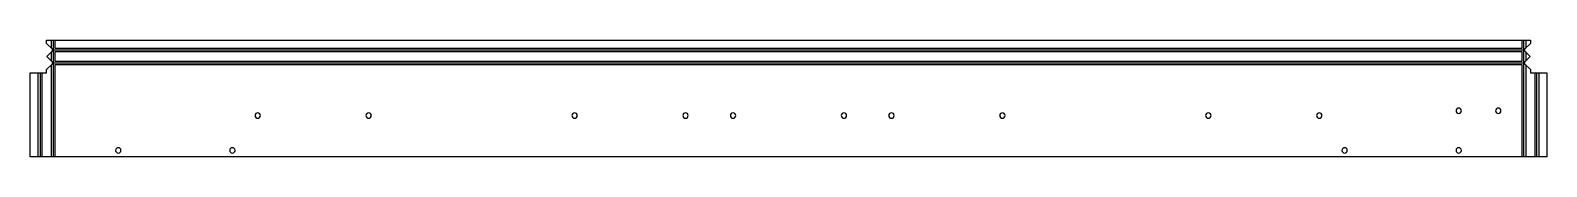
# Model space of a CAD drawing. Header units: millimetres. Extents: x 0 to 957, y 0 to 74.
import ezdxf

# ---------------------------------------------------------------- set-up
doc = ezdxf.new("R2010")
doc.units = ezdxf.units.MM

msp = doc.modelspace()

# ---------------------------------------------------------------- linework, layer by layer
at = {"layer": 'BEND'}
for p, q in [((943, 67.39), (14.05, 67.39)), ((14.39, 73.52), (14.39, 67.39)), ((14.39, 67.39), (14.39, 59.13)), ((942.65, 67.39), (942.65, 73.52)), ((942.65, 59.13), (942.65, 67.39)), ((943, 59.13), (14.05, 59.13)), ((14.39, 59.13), (14.39, 0)), ((942.65, 0), (942.65, 59.13)), ((6.13, 52.9), (6.13, 0)), ((950.92, 0), (950.92, 52.9))]:
    msp.add_line(p, q, dxfattribs=at)
at = {"layer": 'BEND_EXTENT'}
for p, q in [((13.26, 68.59), (13.26, 73.52)), ((15.52, 73.52), (15.52, 68.52)), ((15.52, 68.52), (941.52, 68.52)), ((941.52, 68.52), (941.52, 73.52)), ((943.79, 73.52), (943.79, 68.59)), ((13.26, 60.33), (13.26, 66.19)), ((13.26, 0), (13.26, 57.93)), ((941.52, 58), (15.52, 58)), ((15.52, 58), (15.52, 0)), ((941.52, 0), (941.52, 58)), ((943.79, 66.19), (943.79, 60.33)), ((943.79, 57.93), (943.79, 0)), ((5, 0), (5, 52.9)), ((7.26, 52.9), (7.26, 0)), ((949.79, 0), (949.79, 52.9)), ((952.05, 52.9), (952.05, 0))]:
    msp.add_line(p, q, dxfattribs=at)
msp.add_lwpolyline([(15.52, 66.26), (15.52, 60.26), (941.52, 60.26), (941.52, 66.26)], close=True, dxfattribs=at)
at = {"layer": 'INTERIOR_PROFILES', "extrusion": (0, 0, -1)}
for centre in [(-901.52, 29), (-926.52, 29), (-143.52, 26), (-213.52, 26), (-343.52, 26), (-413.52, 26), (-443.52, 26), (-513.52, 26), (-543.52, 26), (-613.52, 26), (-743.52, 26), (-813.52, 26), (-55.52, 4), (-127.52, 4), (-829.52, 4), (-901.52, 4)]:
    msp.add_circle(centre, 1.7, dxfattribs=at)
at = {"layer": 'OUTER_PROFILES'}
msp.add_lwpolyline([(946.74, 71.54), (943.29, 68.1, 0.414214), (943.29, 66.69), (946.72, 63.26), (943.29, 59.84, 0.414214), (943.29, 58.42), (946.74, 54.98), (946.74, 52.9), (957.05, 52.9), (957.05, 0), (0, 0), (0, 52.9), (10.31, 52.9), (10.31, 54.98), (13.76, 58.42, 0.414214), (13.76, 59.84), (10.33, 63.26), (13.76, 66.69, 0.414214), (13.76, 68.1), (10.31, 71.54), (10.31, 73.52), (946.74, 73.52)], format="xyb", close=True, dxfattribs=at)

doc.saveas('drawing.dxf')
